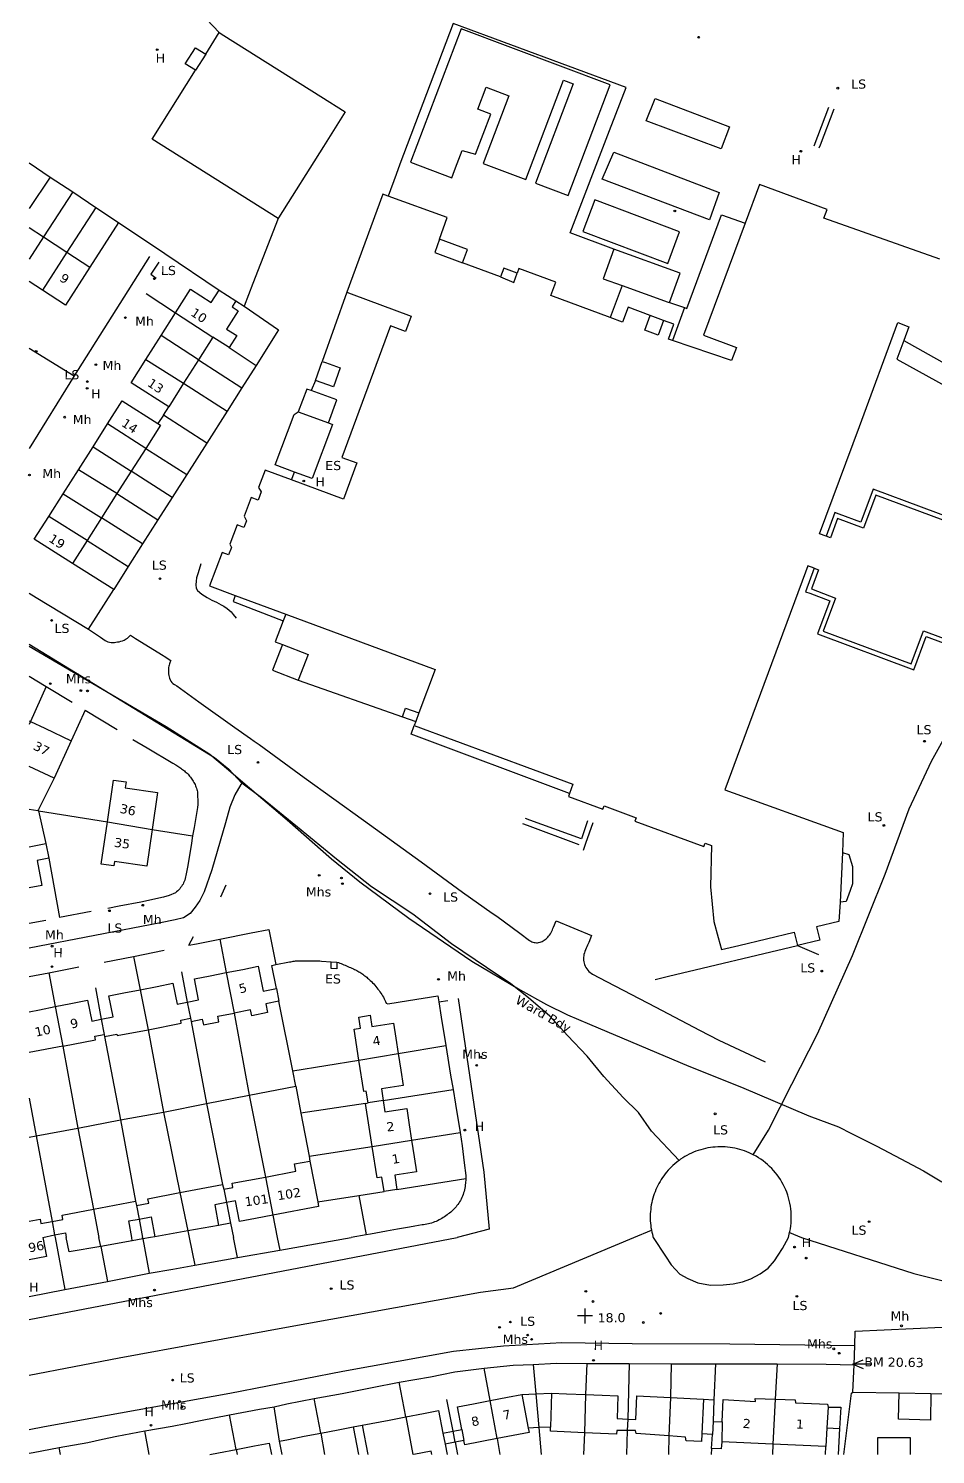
# Model space of a CAD drawing. Extents: x 556019 to 556397, y 658196 to 658809.
# Drawn here: x 556018.9 to 556217.1, y 658196 to 658507.8 of the extents above; entities that cross this region are included whole.
import ezdxf

# ---------------------------------------------------------------- set-up
doc = ezdxf.new("R2010")
doc.units = 0
doc.header["$LTSCALE"] = 12
doc.header["$MEASUREMENT"] = 0
doc.layers.get('0').update_dxf_attribs({"linetype": 'CONTINUOUS'})
for name, color, linetype in [('2_OS_BLD_INN_W', 1, 'CONTINUOUS'), ('2_OS_BLD_OTL_P', 1, 'CONTINUOUS'), ('2_OS_BLD_OTL_S', 1, 'CONTINUOUS'), ('2_OS_GEN_LIN_D', 3, 'CONTINUOUS'), ('2_OS_HT_CTRL', 6, 'CONTINUOUS'), ('2_OS_OTHER_SYM', 6, 'CONTINUOUS'), ('2_OS_POLE_SYMB', 6, 'CONTINUOUS'), ('2_OS_ROADS_CTR', 1, 'CONTINUOUS'), ('2_OS_WARD', 7, 'CONTINUOUS')]:
    doc.layers.add(name, color=color, linetype=linetype)
doc.styles.get("Standard").update_dxf_attribs({"font": 'verdana.ttf'})

# ---------------------------------------------------------------- blocks, each defined once
blk = doc.blocks.new('FMEBLOCK1')
at = {"layer": '2_OS_BLD_OTL_S', "flags": 128}
for points in [[(-3.53, -1.86), (-3.55, 1.83), (3.53, 1.86)], [(3.53, 1.86), (3.55, -1.86)]]:
    blk.add_lwpolyline(points, dxfattribs=at)
blk = doc.blocks.new('FMEBLOCK2')
at = {"layer": '2_OS_BLD_OTL_S', "flags": 128}
for points in [[(3.2, 1.14), (3.64, -1.14)], [(0.32, -1.14), (0.18, -0.41), (-3.64, -1.14)]]:
    blk.add_lwpolyline(points, dxfattribs=at)
blk = doc.blocks.new('FMEBLOCK5')
at = {"layer": '2_OS_BLD_OTL_S', "flags": 128}
for points in [[(1.56, 2.83), (1.27, -2.83)], [(-1.56, -2.83), (-1.48, -1.05)]]:
    blk.add_lwpolyline(points, dxfattribs=at)
blk = doc.blocks.new('13', base_point=(160450.170478, 242323.105036))
blk.add_circle((160450.170478, 242323.105036), 0.187958)
blk = doc.blocks.new('35', base_point=(150.27109, 306.896499))
for p, q in [((151.914023, 306.896499), (148.62816, 306.896499)), ((150.27109, 308.539432), (150.27109, 305.253567))]:
    blk.add_line(p, q)
blk = doc.blocks.new('34', base_point=(140.879497, 309.117412))
for p, q in [((140.739761, 309.117412), (142.970666, 310.083172)), ((140.739761, 309.117412), (142.970666, 308.151652)), ((144.748461, 309.117412), (140.739761, 309.117412))]:
    blk.add_line(p, q)

msp = doc.modelspace()

# ---------------------------------------------------------------- linework, layer by layer
at = {"layer": '2_OS_BLD_INN_W', "flags": 128}
for points in [[(556057.59, 658502.24), (556055.37, 658498.72)], [(556022.14, 658462.27), (556019, 658457.39)], [(556027.22, 658458.95), (556021.94, 658450.63)], [(556108.72, 658461.75), (556107.64, 658458.84), (556113.72, 658456.59)], [(556122.02, 658453.51), (556124.93, 658452.32), (556125.68, 658454.33)], [(556050.97, 658445.66), (556059.15, 658440.32)], [(556056.03, 658435.41), (556047.85, 658440.74)], [(556210.21, 658439.63), (556252.27, 658416.02)], [(556044.52, 658435.49), (556052.76, 658430.26)], [(556077.81, 658424.01), (556084.46, 658421.58)], [(556044.47, 658416.03), (556036.13, 658421.37)], [(556032.97, 658416.39), (556041.31, 658411.05)], [(556038.19, 658406.14), (556029.77, 658411.36)], [(556026.41, 658406.08), (556034.81, 658400.83)], [(556190.61, 658389.84), (556191.55, 658389.49), (556189.98, 658385.27), (556195.28, 658383.3), (556192.58, 658376.03), (556211.79, 658368.89), (556214.5, 658376.13), (556221.96, 658373.36), (556227.66, 658388.71), (556220.6, 658391.33), (556223.32, 658398.64), (556204.09, 658405.79), (556201.4, 658398.57), (556195.69, 658400.69), (556194.13, 658396.47), (556193.19, 658396.82)], [(556031.68, 658395.9), (556023.28, 658401.15)], [(556064.04, 658383.88), (556075.11, 658379.78)], [(556075.11, 658379.78), (556074.54, 658378.29)], [(556075.11, 658379.78), (556107.72, 658367.7), (556104.19, 658358.16)], [(556074.37, 658373.11), (556079.97, 658370.96), (556077.82, 658365.36)], [(556100.61, 658357.31), (556101.24, 658359.2), (556104.19, 658358.16)], [(556019.28, 658356.28), (556019, 658355.65)], [(556104.19, 658358.16), (556103.49, 658356.29)], [(556103.17, 658355.41), (556137.86, 658342.56), (556137.11, 658340.54)], [(556036.09, 658334.32), (556045.89, 658332.71)], [(556196.77, 658327.68), (556196.25, 658316.8)], [(556062.08, 658301.37), (556063.79, 658292.51)], [(556043.25, 658297.63), (556045.04, 658288.9)], [(556024.7, 658293.95), (556026.34, 658285.3)], [(556053.56, 658294.93), (556054.29, 658291.42)], [(556034.73, 658291.2), (556035.36, 658287.85)], [(556091.07, 658282.22), (556099.67, 658283.68)], [(556096.39, 658273.44), (556093.1, 658272.87)], [(556093.98, 658263.36), (556102.59, 658264.72)], [(556070.64, 658256.65), (556072.28, 658248.33)], [(556051.95, 658253.27), (556053.66, 658244.91)], [(556061.53, 658253.99), (556062.1, 658251.1)], [(556042.47, 658250.42), (556043.02, 658247.48)], [(556062.1, 658251.1), (556059.57, 658250.6), (556060.42, 658246.1)], [(556024, 658246.96), (556024.55, 658244)], [(556033.07, 658249.64), (556034.26, 658243.46)], [(556041.41, 658243.46), (556040.78, 658247.06), (556043.02, 658247.48)], [(556043.02, 658247.48), (556045.68, 658247.98), (556046.5, 658243.63)], [(556043.02, 658247.48), (556043.77, 658243.46)], [(556034.64, 658241.51), (556034.26, 658243.46)], [(556041.53, 658242.74), (556041.41, 658243.46)], [(556043.83, 658243.16), (556043.77, 658243.46)], [(556133.18, 658209.41), (556132.98, 658201.99)], [(556121.32, 658199.51), (556119.76, 658207.79)], [(556126.67, 658209.12), (556128.09, 658201.78)], [(556129.72, 658209.26), (556130.4, 658201.89)], [(556140.64, 658209.12), (556140.36, 658200.75)], [(556159.16, 658208.45), (556158.83, 658200.07)], [(556166.44, 658208.07), (556166.05, 658200.51)], [(556182.08, 658208.08), (556181.57, 658198.27)], [(556193.64, 658206.35), (556193.37, 658201.86)], [(556101.33, 658204.24), (556102.87, 658196)], [(556149.83, 658203.75), (556149.75, 658201.24)], [(556168.53, 658203.22), (556168.34, 658200.36)], [(556082.73, 658200.67), (556083.58, 658196)], [(556089.84, 658202.03), (556090.97, 658196)], [(556091.81, 658202.41), (556093.02, 658196)], [(556109.45, 658200.67), (556109.91, 658198.29)], [(556112.14, 658198.72), (556111.68, 658201.1)], [(556113.57, 658201.46), (556114.03, 658199.08)], [(556170.51, 658203.11), (556170.41, 658198.75)], [(556193.37, 658201.86), (556193.12, 658197.78)], [(556193.37, 658201.86), (556196.16, 658201.66)], [(556064.22, 658197.11), (556064.44, 658196)]]:
    msp.add_lwpolyline(points, dxfattribs=at)
at = {"layer": '2_OS_BLD_OTL_P', "flags": 128}
for points in [[(556055.37, 658498.72), (556053.13, 658500.13), (556055.34, 658503.65), (556057.59, 658502.24)], [(556153.86, 658487.67), (556155.85, 658492.55), (556172.07, 658486.36), (556170.28, 658481.56), (556153.86, 658487.67)], [(556211.32, 658442.63), (556210.21, 658439.63)], [(556210.21, 658439.63), (556208.7, 658435.56), (556250.78, 658412.27), (556252.27, 658416.02)], [(556190.61, 658389.84), (556188.7, 658384.68), (556189.64, 658384.34), (556194, 658382.71), (556191.3, 658375.44), (556212.37, 658367.61), (556215.07, 658374.85), (556222.54, 658372.08), (556228.94, 658389.3), (556221.89, 658391.92), (556224.6, 658399.23), (556203.5, 658407.07), (556200.82, 658399.85), (556196.04, 658401.63), (556195.1, 658401.98), (556193.19, 658396.82)], [(556064.04, 658383.88), (556063.58, 658382.56), (556074.54, 658378.29)], [(556074.37, 658373.11), (556072.22, 658367.51), (556077.82, 658365.36)], [(556100.61, 658357.31), (556103.49, 658356.29)], [(556137.11, 658340.54), (556102.48, 658353.55), (556103.17, 658355.41)], [(556196.77, 658327.68), (556198.21, 658327.2), (556198.97, 658324.56), (556198.94, 658320.82), (556198.44, 658319.3), (556197.56, 658316.96), (556196.25, 658316.8)], [(556193.64, 658206.35), (556196.4, 658206.34), (556196.16, 658201.66)]]:
    msp.add_lwpolyline(points, dxfattribs=at)
at = {"layer": '2_OS_BLD_OTL_S', "flags": 128}
for points in [[(556057.59, 658502.24), (556060.55, 658506.95)], [(556060.55, 658506.95), (556061.58, 658506.29)], [(556061.58, 658506.29), (556082.74, 658492.98)], [(556116.55, 658480.38), (556119.9, 658489.12), (556117.09, 658490.23), (556118.88, 658494.98), (556123.84, 658493.11), (556118.25, 658478.32), (556127.6, 658474.79), (556135.81, 658496.53), (556137.91, 658495.74), (556129.7, 658473.99), (556136.84, 658471.3), (556145.97, 658495.49), (556113.41, 658507.78), (556102.39, 658478.6)], [(556073.4, 658466.3), (556045.87, 658483.62), (556055.37, 658498.72)], [(556082.74, 658492.98), (556088.08, 658489.62), (556083.31, 658482.03), (556073.49, 658466.44), (556073.4, 658466.3)], [(556112.58, 658478.3), (556113.66, 658481.15), (556116.55, 658480.38)], [(556144.24, 658474.93), (556146.77, 658480.78), (556169.84, 658471.96), (556167.71, 658466.01), (556144.24, 658474.93)], [(556102.39, 658478.6), (556111.41, 658475.2), (556112, 658476.76)], [(556112, 658476.76), (556112.58, 658478.3)], [(556097.44, 658471.18), (556096.33, 658471.59), (556088.46, 658450.18)], [(556218.09, 658457.4), (556192.73, 658466.38), (556193.42, 658468.25), (556178.63, 658473.72), (556175.5, 658465.29)], [(556108.72, 658461.75), (556110.35, 658466.51), (556097.44, 658471.18)], [(556161.19, 658463.37), (556142.64, 658470.37), (556140.03, 658463.44)], [(556175.5, 658465.29), (556166.42, 658440.77), (556173.6, 658438.11), (556172.53, 658435.23), (556159.65, 658439.61)], [(556019, 658464.33), (556022.14, 658462.27)], [(556022.14, 658462.27), (556019, 658457.39)], [(556022.14, 658462.27), (556027.22, 658458.95)], [(556140.03, 658463.44), (556158.58, 658456.44), (556161.19, 658463.37)], [(556027.22, 658458.95), (556021.94, 658450.63)], [(556027.22, 658458.95), (556032.23, 658455.67)], [(556113.72, 658456.59), (556114.8, 658459.51), (556108.72, 658461.75)], [(556146.77, 658459.56), (556144.46, 658453.12), (556148.6, 658451.63)], [(556158.97, 658447.92), (556161.28, 658454.36), (556146.77, 658459.56)], [(556122.02, 658453.51), (556113.72, 658456.59)], [(556032.23, 658455.67), (556026.96, 658447.36), (556021.94, 658450.63)], [(556125.68, 658454.33), (556122.73, 658455.42), (556122.02, 658453.51)], [(556146.01, 658444.64), (556133.05, 658449.43), (556134.13, 658452.35), (556126.05, 658455.34), (556125.68, 658454.33)], [(556021.94, 658450.63), (556019, 658452.54)], [(556050.97, 658445.66), (556054.25, 658450.82), (556058.79, 658447.94), (556060.5, 658450.65)], [(556060.5, 658450.65), (556064.21, 658448.29)], [(556088.46, 658450.18), (556089.39, 658449.83), (556102.5, 658444.95), (556101.26, 658441.6), (556098, 658442.81), (556087.35, 658414.05), (556090.61, 658412.85), (556087.68, 658404.93), (556076.35, 658409.12)], [(556148.6, 658451.63), (556158.65, 658448.03), (556158.97, 658447.92)], [(556064.21, 658448.29), (556063.36, 658446.95), (556064.67, 658446.12), (556062.12, 658442.11), (556064.36, 658440.69), (556062.7, 658438.06)], [(556154.77, 658445.08), (556149.93, 658446.87), (556148.73, 658443.63), (556146.01, 658444.64)], [(556047.85, 658440.74), (556050.97, 658445.66)], [(556050.97, 658445.66), (556059.15, 658440.32)], [(556157.67, 658444.01), (556156.46, 658440.76), (556153.57, 658441.84), (556154.77, 658445.08)], [(556159.65, 658439.61), (556158.74, 658439.92), (556159.95, 658443.17), (556157.67, 658444.01)], [(556193.19, 658396.82), (556191.79, 658397.34), (556200.49, 658420.84), (556208.89, 658443.53), (556211.32, 658442.63)], [(556044.52, 658435.49), (556047.85, 658440.74)], [(556056.03, 658435.41), (556047.85, 658440.74)], [(556059.15, 658440.32), (556056.03, 658435.41)], [(556062.7, 658438.06), (556059.15, 658440.32)], [(556049.5, 658425.12), (556041.26, 658430.36), (556044.52, 658435.49)], [(556044.52, 658435.49), (556052.76, 658430.26)], [(556056.03, 658435.41), (556052.76, 658430.26)], [(556083.07, 658435.02), (556083.75, 658434.78), (556086.99, 658433.63), (556085.53, 658429.5), (556081.61, 658430.89)], [(556081.61, 658430.89), (556083.07, 658435.02)], [(556052.76, 658430.26), (556049.5, 658425.12)], [(556080.65, 658428.65), (556079.69, 658429), (556077.81, 658424.01)], [(556084.46, 658421.58), (556086.28, 658426.64), (556080.65, 658428.65)], [(556036.13, 658421.37), (556039.34, 658426.42), (556047.12, 658421.47)], [(556047.12, 658421.47), (556047.7, 658421.1), (556044.47, 658416.03)], [(556077.02, 658410.85), (556072.78, 658412.43), (556076.9, 658423.45), (556077.81, 658424.01)], [(556084.46, 658421.58), (556085.28, 658421.22), (556080.87, 658409.42), (556077.02, 658410.85)], [(556032.97, 658416.39), (556036.13, 658421.37)], [(556044.47, 658416.03), (556036.13, 658421.37)], [(556029.77, 658411.36), (556032.97, 658416.39)], [(556032.97, 658416.39), (556041.31, 658411.05)], [(556044.47, 658416.03), (556041.31, 658411.05)], [(556026.41, 658406.08), (556029.77, 658411.36)], [(556038.19, 658406.14), (556029.77, 658411.36)], [(556041.31, 658411.05), (556038.19, 658406.14)], [(556076.35, 658409.12), (556070.58, 658411.26), (556069.16, 658407.44), (556069.7, 658406.49), (556069.05, 658404.73), (556067.54, 658405.29), (556066.02, 658401.2), (556066.48, 658400.2), (556065.93, 658398.72), (556064.43, 658399.28), (556062.86, 658395.05), (556063.2, 658394.36), (556062.6, 658392.71), (556061.15, 658393.25), (556058.45, 658385.95), (556064.04, 658383.88)], [(556023.28, 658401.15), (556026.41, 658406.08)], [(556026.41, 658406.08), (556034.81, 658400.83)], [(556038.19, 658406.14), (556034.81, 658400.83)], [(556028.47, 658390.86), (556020.11, 658396.17), (556023.28, 658401.15)], [(556031.68, 658395.9), (556023.28, 658401.15)], [(556034.81, 658400.83), (556031.68, 658395.9)], [(556031.68, 658395.9), (556028.47, 658390.86)], [(556190.61, 658389.84), (556189.2, 658390.36), (556188.67, 658388.93), (556177.17, 658357.87), (556171.06, 658341.37), (556196.97, 658332.05), (556196.77, 658327.68)], [(556074.54, 658378.29), (556072.78, 658373.71), (556074.37, 658373.11)], [(556077.82, 658365.36), (556100.61, 658357.31)], [(556019, 658356.41), (556019.28, 658356.28)], [(556019.28, 658356.28), (556019, 658355.65)], [(556019.28, 658356.28), (556022.41, 658354.8), (556028.16, 658352.1)], [(556103.49, 658356.29), (556103.17, 658355.41)], [(556028.16, 658352.1), (556024.48, 658343.9)], [(556024.48, 658343.9), (556019, 658346.44)], [(556036.09, 658334.32), (556037.42, 658343.47), (556040.18, 658343.07), (556039.99, 658341.77), (556047.05, 658340.74), (556045.89, 658332.71)], [(556137.11, 658340.54), (556136.88, 658339.91), (556144.42, 658337.12), (556144.69, 658337.85), (556151.69, 658335.26), (556151.42, 658334.52), (556166.47, 658328.95), (556166.74, 658329.7), (556168.15, 658329.18), (556167.91, 658320.14), (556168.67, 658312.53), (556169.62, 658309.07), (556170.35, 658306.4), (556174.14, 658307.31), (556186.25, 658310.22), (556186.95, 658307.31)], [(556045.89, 658332.71), (556044.72, 658324.67), (556037.65, 658325.7), (556037.51, 658324.71), (556034.76, 658325.11), (556036.09, 658334.32)], [(556036.09, 658334.32), (556045.89, 658332.71)], [(556019, 658328.91), (556022.66, 658329.62)], [(556022.66, 658329.62), (556023.27, 658326.42)], [(556023.27, 658326.42), (556020.72, 658325.92), (556021.78, 658320.43), (556019, 658319.89)], [(556196.25, 658316.8), (556195.97, 658312.56), (556191.11, 658311.39), (556191.81, 658308.47), (556186.95, 658307.31)], [(556086.27, 658303.66), (556086.24, 658302.23), (556085, 658302.26), (556085.04, 658303.73)], [(556085.04, 658303.73), (556086.27, 658303.66)], [(556053.56, 658294.93), (556056.03, 658295.43), (556055.13, 658299.99), (556058.59, 658300.67), (556062.08, 658301.37)], [(556062.08, 658301.37), (556065.69, 658302.08), (556069.08, 658302.76), (556070.16, 658297.3), (556073.05, 658297.88)], [(556062.08, 658301.37), (556063.79, 658292.51)], [(556034.73, 658291.2), (556037.34, 658291.72), (556036.43, 658296.28), (556039.69, 658296.92), (556043.25, 658297.63)], [(556043.25, 658297.63), (556047, 658298.37), (556050.43, 658299.06), (556051.34, 658294.5), (556053.56, 658294.93)], [(556043.25, 658297.63), (556045.04, 658288.9)], [(556073.05, 658297.88), (556073.6, 658295.14)], [(556019, 658292.82), (556021.28, 658293.27), (556024.7, 658293.95)], [(556024.7, 658293.95), (556028.08, 658294.62), (556031.77, 658295.35), (556032.67, 658290.79), (556034.73, 658291.2)], [(556024.7, 658293.95), (556026.34, 658285.3)], [(556053.56, 658294.93), (556054.29, 658291.42)], [(556073.6, 658295.14), (556070.71, 658294.58), (556071.08, 658292.63), (556067.64, 658291.96), (556067.4, 658293.21), (556063.79, 658292.51)], [(556034.73, 658291.2), (556035.36, 658287.85)], [(556045.04, 658288.9), (556052.25, 658290.29), (556052.12, 658291), (556054.29, 658291.42)], [(556054.29, 658291.42), (556054.43, 658290.71)], [(556054.43, 658290.71), (556056.85, 658291.18), (556057.09, 658289.93), (556060.45, 658290.58), (556060.21, 658291.82), (556063.79, 658292.51)], [(556091.07, 658282.22), (556090.03, 658288.99), (556091.43, 658289.2), (556091.05, 658291.66), (556093.52, 658292.04), (556093.9, 658289.58), (556098.64, 658290.32), (556099.15, 658287.03), (556099.67, 658283.68)], [(556026.34, 658285.3), (556033.5, 658286.67), (556033.35, 658287.47), (556035.36, 658287.85)], [(556035.36, 658287.85), (556035.44, 658287.42)], [(556035.44, 658287.42), (556038.18, 658287.92), (556038.24, 658287.59), (556045.04, 658288.9)], [(556026.34, 658285.3), (556019, 658283.88)], [(556091.07, 658282.22), (556099.67, 658283.68)], [(556093.1, 658272.87), (556092.7, 658275.48), (556092.12, 658275.39), (556091.07, 658282.22)], [(556099.67, 658283.68), (556100.23, 658280.01), (556100.74, 658276.72), (556095.99, 658275.98), (556096.39, 658273.44)], [(556092.53, 658272.78), (556093.1, 658272.87)], [(556093.98, 658263.36), (556092.53, 658272.78)], [(556096.39, 658273.44), (556093.1, 658272.87)], [(556096.39, 658273.44), (556096.77, 658270.94), (556101.52, 658271.67), (556102.07, 658268.09), (556102.59, 658264.72)], [(556093.98, 658263.36), (556102.59, 658264.72)], [(556096.58, 658253.54), (556096.1, 658256.64), (556095.04, 658256.47), (556093.98, 658263.36)], [(556102.59, 658264.72), (556103.15, 658261.07), (556103.66, 658257.8), (556098.91, 658257.07), (556099.39, 658253.97)], [(556070.64, 658256.65), (556077.31, 658257.94), (556077, 658259.54), (556080.38, 658260.18)], [(556080.38, 658260.18), (556082.07, 658251.22)], [(556061.53, 658253.99), (556063.54, 658254.41), (556063.37, 658255.31), (556070.64, 658256.65)], [(556070.64, 658256.65), (556072.28, 658248.33)], [(556042.47, 658250.42), (556045.12, 658250.94), (556044.93, 658251.92), (556051.95, 658253.27)], [(556051.95, 658253.27), (556061.28, 658255.07)], [(556051.95, 658253.27), (556053.66, 658244.91)], [(556061.28, 658255.07), (556061.53, 658253.99)], [(556061.53, 658253.99), (556062.1, 658251.1)], [(556099.39, 658253.97), (556096.58, 658253.54)], [(556033.07, 658249.64), (556042.27, 658251.43)], [(556042.27, 658251.43), (556042.47, 658250.42)], [(556042.47, 658250.42), (556043.02, 658247.48)], [(556072.28, 658248.33), (556068.44, 658247.61), (556064.95, 658246.95), (556064.1, 658251.46), (556062.1, 658251.1)], [(556062.1, 658251.1), (556063.01, 658246.55)], [(556082.07, 658251.22), (556082.26, 658250.21), (556072.28, 658248.33)], [(556019, 658247.03), (556021.37, 658247.48), (556021.55, 658246.5), (556024, 658246.96)], [(556024, 658246.96), (556026.35, 658247.4), (556026.18, 658248.3), (556033.07, 658249.64)], [(556024, 658246.96), (556024.55, 658244)], [(556033.07, 658249.64), (556034.26, 658243.46)], [(556043.02, 658247.48), (556043.77, 658243.46)], [(556021.96, 658243.46), (556024.55, 658244)], [(556024.55, 658244), (556026.91, 658244.45), (556027.09, 658243.46)], [(556053.66, 658244.91), (556046.5, 658243.63)], [(556060.42, 658246.1), (556053.66, 658244.91)], [(556063.01, 658246.55), (556060.42, 658246.1)], [(556021.96, 658243.46), (556022.81, 658239.29), (556019, 658238.56)], [(556034.64, 658241.51), (556027.72, 658240.28), (556027.09, 658243.46)], [(556034.64, 658241.51), (556034.26, 658243.46)], [(556041.53, 658242.74), (556034.64, 658241.51)], [(556043.83, 658243.16), (556041.53, 658242.74)], [(556043.83, 658243.16), (556043.77, 658243.46)], [(556045.55, 658243.46), (556043.83, 658243.16)], [(556046.5, 658243.63), (556045.55, 658243.46)], [(556129.72, 658209.26), (556133.18, 658209.41)], [(556133.18, 658209.41), (556136.48, 658209.28), (556140.64, 658209.12)], [(556216.13, 658209.3), (556215.99, 658203.53), (556209.04, 658203.69), (556209.18, 658209.46)], [(556209.18, 658209.46), (556216.13, 658209.3)], [(556113.57, 658201.46), (556112.62, 658206.41), (556116.11, 658207.09), (556119.76, 658207.79)], [(556119.76, 658207.79), (556123.55, 658208.52), (556126.67, 658209.12)], [(556121.32, 658199.51), (556119.76, 658207.79)], [(556126.67, 658209.12), (556129.72, 658209.26)], [(556129.72, 658209.26), (556130.4, 658201.89)], [(556140.64, 658209.12), (556140.36, 658200.75)], [(556140.64, 658209.12), (556144.23, 658208.98), (556147.69, 658208.84), (556147.55, 658203.9), (556149.83, 658203.75)], [(556149.83, 658203.75), (556151.64, 658203.63), (556151.86, 658208.82), (556159.16, 658208.45)], [(556159.16, 658208.45), (556158.83, 658200.07)], [(556159.16, 658208.45), (556166.44, 658208.07)], [(556166.44, 658208.07), (556168.64, 658207.96)], [(556168.64, 658207.96), (556168.53, 658203.22)], [(556170.51, 658203.11), (556170.69, 658207.99), (556177.8, 658207.59), (556177.67, 658208.24), (556182.08, 658208.08)], [(556182.08, 658208.08), (556181.57, 658198.27)], [(556182.08, 658208.08), (556186.43, 658207.92), (556186.55, 658207.28), (556193.52, 658206.98), (556193.64, 658206.35)], [(556091.81, 658202.41), (556097.7, 658203.54), (556101.33, 658204.24)], [(556101.33, 658204.24), (556105.21, 658204.99), (556108.5, 658205.62), (556109.45, 658200.67)], [(556101.33, 658204.24), (556102.87, 658196)], [(556149.83, 658203.75), (556149.75, 658201.24)], [(556168.53, 658203.22), (556168.34, 658200.36)], [(556168.53, 658203.22), (556170.51, 658203.11)], [(556073.73, 658198.94), (556075.68, 658199.31), (556079.09, 658199.97), (556082.73, 658200.67)], [(556082.73, 658200.67), (556086.57, 658201.4), (556089.84, 658202.03)], [(556082.73, 658200.67), (556083.58, 658196)], [(556089.84, 658202.03), (556091.81, 658202.41)], [(556091.81, 658202.41), (556093.02, 658196)], [(556109.45, 658200.67), (556111.68, 658201.1)], [(556111.68, 658201.1), (556113.57, 658201.46)], [(556112.14, 658198.72), (556111.68, 658201.1)], [(556128.09, 658201.78), (556128.27, 658200.84), (556121.32, 658199.51)], [(556130.4, 658201.89), (556128.09, 658201.78)], [(556132.98, 658201.99), (556130.4, 658201.89)], [(556140.36, 658200.75), (556132.98, 658201.1), (556132.98, 658201.99)], [(556149.75, 658201.24), (556147.48, 658201.28), (556147.38, 658200.41), (556140.36, 658200.75)], [(556158.83, 658200.07), (556151.66, 658200.57), (556151.53, 658201.21), (556149.75, 658201.24)], [(556166.05, 658200.51), (556166, 658198.82), (556162.65, 658199), (556162.49, 658199.82), (556158.83, 658200.07)], [(556168.34, 658200.36), (556166.05, 658200.51)], [(556168.15, 658197.32), (556168.34, 658200.36)], [(556058.46, 658196), (556060.36, 658196.37), (556064.22, 658197.11)], [(556064.22, 658197.11), (556068.25, 658197.88), (556071.46, 658198.5), (556071.95, 658196)], [(556064.22, 658197.11), (556064.44, 658196)], [(556074.29, 658196), (556073.73, 658198.94)], [(556112.14, 658198.72), (556109.91, 658198.29)], [(556114.03, 658199.08), (556112.14, 658198.72)], [(556121.32, 658199.51), (556114.21, 658198.14), (556114.03, 658199.08)], [(556170.41, 658198.75), (556170.26, 658197.23), (556168.15, 658197.32)], [(556181.57, 658198.27), (556170.41, 658198.75)], [(556193.12, 658197.78), (556181.57, 658198.27)]]:
    msp.add_lwpolyline(points, dxfattribs=at)
at = {"layer": '2_OS_GEN_LIN_D', "flags": 128}
for points in [[(556055.17, 658512.68), (556060.55, 658506.95)], [(556145.85, 658485.5), (556149.48, 658494.96), (556111.68, 658508.96), (556100.06, 658478.14), (556099.25, 658475.93)], [(556194.88, 658490.22), (556191.89, 658482.33)], [(556193.73, 658490.6), (556192.92, 658488.46)], [(556192.92, 658488.46), (556190.53, 658482.1)], [(556146.77, 658459.56), (556137.28, 658463.18), (556145.85, 658485.5)], [(556191.89, 658482.33), (556191.65, 658481.68)], [(556019, 658478.48), (556023.61, 658475.36)], [(556023.61, 658475.36), (556019, 658468.45)], [(556023.61, 658475.36), (556028.52, 658472.09)], [(556099.25, 658475.93), (556097.44, 658471.18)], [(556028.52, 658472.09), (556022.14, 658462.27)], [(556028.52, 658472.09), (556033.56, 658468.71)], [(556033.56, 658468.71), (556027.22, 658458.95)], [(556033.56, 658468.71), (556038.53, 658465.44)], [(556038.53, 658465.44), (556032.23, 658455.67)], [(556038.53, 658465.44), (556048.64, 658458.67), (556060.5, 658450.65)], [(556073.4, 658466.3), (556067.89, 658452.1), (556065.97, 658447.09)], [(556162.25, 658446.83), (556162.79, 658446.64), (556163.46, 658448.56), (556170.32, 658467.12), (556175.5, 658465.29)], [(556047.33, 658456.72), (556045.61, 658454.13)], [(556045.61, 658454.13), (556046.79, 658453.28)], [(556044.58, 658449.9), (556050.97, 658445.66)], [(556088.46, 658450.18), (556083.07, 658435.02)], [(556148.6, 658451.63), (556146.01, 658444.64)], [(556064.21, 658448.29), (556065.97, 658447.09)], [(556065.97, 658447.09), (556073.53, 658441.93), (556068.63, 658434.14)], [(556158.97, 658447.92), (556162.25, 658446.83)], [(556162.25, 658446.83), (556159.65, 658439.61)], [(556157.67, 658444.01), (556154.77, 658445.08)], [(556062.7, 658438.06), (556068.63, 658434.14)], [(556056.03, 658435.41), (556065.47, 658429.26)], [(556068.63, 658434.14), (556065.47, 658429.26)], [(556081.61, 658430.89), (556080.65, 658428.65)], [(556052.76, 658430.26), (556062.26, 658424.16)], [(556065.47, 658429.26), (556062.26, 658424.16)], [(556048.33, 658423.27), (556049.5, 658425.12)], [(556048.33, 658423.27), (556047.12, 658421.47)], [(556057.83, 658417.17), (556048.33, 658423.27)], [(556062.26, 658424.16), (556057.83, 658417.17)], [(556044.47, 658416.03), (556053.46, 658410.29)], [(556057.83, 658417.17), (556053.46, 658410.29)], [(556050.25, 658405.31), (556041.31, 658411.05)], [(556053.46, 658410.29), (556050.25, 658405.31)], [(556076.35, 658409.12), (556077.02, 658410.85)], [(556038.19, 658406.14), (556047.13, 658400.39)], [(556050.25, 658405.31), (556047.13, 658400.39)], [(556043.74, 658395.12), (556034.81, 658400.83)], [(556047.13, 658400.39), (556043.74, 658395.12)], [(556031.68, 658395.9), (556040.62, 658390.22)], [(556043.74, 658395.12), (556040.62, 658390.22)], [(556037.49, 658385.16), (556028.47, 658390.86)], [(556040.62, 658390.22), (556037.49, 658385.16)], [(556056.5, 658390.78), (556056.13, 658389.51), (556055.85, 658388.59), (556055.6, 658387.69), (556055.49, 658386.96), (556055.4, 658386.16), (556055.49, 658385.46), (556055.81, 658384.95), (556056.73, 658384.12), (556057.92, 658383.38), (556058.96, 658382.86), (556059.97, 658382.37), (556060.98, 658381.83), (556061.58, 658381.48), (556062.29, 658381.01), (556063.12, 658380.28), (556063.56, 658379.69), (556064.24, 658378.92)], [(556019, 658384.35), (556020.51, 658383.41), (556031.97, 658376.46)], [(556031.97, 658376.46), (556037.49, 658385.16)], [(556031.97, 658376.46), (556034.58, 658374.7)], [(556034.58, 658374.7), (556035.6, 658374.04), (556035.87, 658373.89), (556036.21, 658373.75), (556036.56, 658373.65), (556036.92, 658373.59), (556037.29, 658373.57), (556037.65, 658373.6), (556037.96, 658373.63), (556038.32, 658373.68), (556038.68, 658373.75), (556039.04, 658373.84), (556039.39, 658373.95), (556039.73, 658374.07), (556039.96, 658374.2), (556040.22, 658374.37), (556040.47, 658374.55), (556040.71, 658374.74), (556040.94, 658374.95), (556041.16, 658375.17), (556042.22, 658374.41)], [(556042.22, 658374.41), (556048.26, 658370.76)], [(556048.26, 658370.76), (556048.51, 658370.6), (556049.99, 658369.66), (556049.84, 658369.37), (556049.74, 658369.13), (556049.65, 658368.88), (556049.58, 658368.63), (556049.52, 658368.38), (556049.47, 658368.12), (556049.44, 658367.87), (556049.43, 658367.61), (556049.42, 658367.32), (556049.44, 658367.01), (556049.47, 658366.69), (556049.52, 658366.38), (556049.59, 658366.08), (556049.69, 658365.78), (556049.79, 658365.44), (556049.95, 658365.12), (556050.17, 658364.82), (556050.43, 658364.57), (556050.74, 658364.37), (556051.28, 658364.09), (556056.11, 658360.6), (556063.96, 658354.95), (556067.38, 658352.55), (556068.18, 658352), (556069.24, 658351.25)], [(556019, 658366.23), (556022.7, 658363.98)], [(556022.7, 658363.98), (556019.28, 658356.28)], [(556022.7, 658363.98), (556028.39, 658360.55)], [(556031.23, 658358.76), (556028.16, 658352.1)], [(556031.23, 658358.76), (556038.22, 658354.53)], [(556041.68, 658352.36), (556044.82, 658350.54), (556050.37, 658347.18), (556051.04, 658346.81), (556051.29, 658346.65), (556051.5, 658346.52), (556051.71, 658346.37), (556051.92, 658346.23), (556052.13, 658346.08), (556052.33, 658345.94), (556052.53, 658345.78), (556052.74, 658345.63), (556052.93, 658345.47), (556053.13, 658345.31), (556053.33, 658345.15), (556053.52, 658344.97), (556053.72, 658344.78), (556053.9, 658344.57), (556054.08, 658344.36), (556054.25, 658344.14), (556054.42, 658343.92), (556054.58, 658343.69), (556054.73, 658343.46), (556054.87, 658343.22), (556055.01, 658342.98), (556055.13, 658342.73), (556055.25, 658342.48), (556055.36, 658342.23), (556055.46, 658341.97), (556055.56, 658341.71), (556055.64, 658341.45), (556055.72, 658341.18), (556055.79, 658340.91)], [(556069.24, 658351.25), (556079.1, 658344.08), (556092.05, 658334.72), (556104.69, 658325.6), (556113.74, 658319), (556120.2, 658314.41), (556121.21, 658313.69), (556126.24, 658309.98), (556128.4, 658308.42), (556128.66, 658308.25), (556128.89, 658308.14), (556129.13, 658308.05), (556129.37, 658307.98), (556129.62, 658307.94), (556129.87, 658307.92), (556130.12, 658307.92), (556130.37, 658307.95), (556130.68, 658308.03), (556130.93, 658308.11), (556131.16, 658308.21), (556131.39, 658308.33), (556131.61, 658308.47), (556131.82, 658308.62), (556132.02, 658308.78), (556132.21, 658308.96), (556132.38, 658309.15), (556132.54, 658309.34), (556132.74, 658309.59), (556132.93, 658309.85), (556133.1, 658310.13), (556133.25, 658310.41), (556133.38, 658310.7), (556133.5, 658311), (556133.6, 658311.31), (556134.23, 658312.73)], [(556024.48, 658343.9), (556021.01, 658337.05), (556020.9, 658336.82)], [(556055.79, 658340.91), (556055.86, 658338.13), (556055.8, 658337.47), (556055.36, 658334.86), (556055.07, 658333.11), (556054.71, 658331.3)], [(556019, 658337.12), (556020.9, 658336.82)], [(556020.9, 658336.82), (556021.07, 658336.79)], [(556021.07, 658336.79), (556036.09, 658334.32)], [(556021.07, 658336.79), (556022.66, 658329.62)], [(556141.02, 658334.56), (556139.71, 658330.6), (556128.41, 658334.72), (556127.46, 658335.06)], [(556142.19, 658334.1), (556140.62, 658329.63)], [(556054.71, 658331.3), (556054.4, 658329.19), (556053.59, 658324.41), (556053.53, 658324.06), (556053.47, 658323.7), (556053.4, 658323.35), (556053.33, 658322.99), (556053.26, 658322.64), (556053.19, 658322.29), (556053.12, 658321.93), (556053.02, 658321.62), (556052.9, 658321.32), (556052.77, 658321.03), (556052.63, 658320.75), (556052.47, 658320.48), (556052.29, 658320.21), (556052.1, 658319.96), (556051.9, 658319.71), (556051.69, 658319.48), (556051.47, 658319.25), (556051.23, 658319.04), (556050.98, 658318.84), (556049.58, 658318.25), (556048.33, 658317.85), (556043.41, 658316.81), (556038.65, 658315.91), (556036.2, 658315.43)], [(556045.89, 658332.71), (556054.71, 658331.3)], [(556139.25, 658329.33), (556127.93, 658333.55), (556126.91, 658333.93)], [(556140.62, 658329.63), (556140.09, 658328.11)], [(556023.27, 658326.42), (556025.65, 658313.42)], [(556060.93, 658317.93), (556062.04, 658320.54)], [(556022.61, 658312.77), (556019, 658312.12)], [(556032.54, 658314.74), (556025.65, 658313.42)], [(556134.23, 658312.73), (556141.9, 658309.51)], [(556053.91, 658307.35), (556054.89, 658309.3)], [(556060.7, 658308.68), (556067.53, 658310.06), (556071.41, 658310.79)], [(556071.41, 658310.79), (556072.95, 658303.13)], [(556141.9, 658309.51), (556141.34, 658307.95), (556141.2, 658307.7), (556141.04, 658307.38), (556140.88, 658307.04), (556140.74, 658306.71), (556140.6, 658306.37), (556140.48, 658306.02), (556140.37, 658305.67), (556140.27, 658305.32), (556140.21, 658305.05), (556140.17, 658304.73), (556140.16, 658304.4), (556140.19, 658304.07), (556140.24, 658303.75), (556140.33, 658303.44), (556140.42, 658303.15), (556140.54, 658302.82), (556140.7, 658302.51), (556140.88, 658302.2), (556141.09, 658301.92), (556141.33, 658301.65), (556142.15, 658301.05), (556145.22, 658299.41), (556155.95, 658293.83), (556165.52, 658288.81), (556169.78, 658286.58), (556179.91, 658281.89)], [(556041.83, 658304.93), (556048.52, 658306.28)], [(556053.91, 658307.35), (556055.6, 658307.68), (556060.7, 658308.68)], [(556060.7, 658308.68), (556062.08, 658301.37)], [(556158.75, 658300.58), (556186.95, 658307.31)], [(556186.95, 658307.31), (556191.53, 658305.31)], [(556035.36, 658303.68), (556041.83, 658304.93)], [(556041.83, 658304.93), (556043.25, 658297.63)], [(556073.05, 658297.88), (556072.07, 658302.92), (556072.95, 658303.13)], [(556072.95, 658303.13), (556075.93, 658303.7), (556076.23, 658303.77), (556076.48, 658303.82), (556076.74, 658303.86), (556076.99, 658303.9), (556077.25, 658303.93), (556077.51, 658303.95), (556077.76, 658303.97), (556078.02, 658303.99), (556078.28, 658303.99), (556078.54, 658303.99), (556078.8, 658303.99), (556079.15, 658303.98), (556079.49, 658303.99), (556079.83, 658303.99), (556080.17, 658303.99), (556080.51, 658303.99), (556080.84, 658303.98), (556081.18, 658303.97), (556081.52, 658303.97), (556081.86, 658303.95), (556082.2, 658303.94), (556082.53, 658303.92), (556082.87, 658303.91), (556085.04, 658303.73)], [(556086.27, 658303.66), (556086.58, 658303.56), (556086.88, 658303.45), (556087.18, 658303.34), (556087.49, 658303.22), (556087.79, 658303.11), (556088.09, 658302.99), (556088.38, 658302.86), (556088.68, 658302.73), (556088.98, 658302.6), (556089.27, 658302.47), (556089.56, 658302.33), (556089.88, 658302.18), (556090.12, 658302.07), (556090.35, 658301.95), (556090.59, 658301.83), (556090.82, 658301.71), (556091.05, 658301.58), (556091.28, 658301.44), (556091.5, 658301.3), (556091.73, 658301.16), (556091.94, 658301.01), (556092.16, 658300.85), (556092.37, 658300.69), (556092.58, 658300.53), (556092.78, 658300.36), (556092.98, 658300.19), (556093.18, 658300.01), (556093.37, 658299.83), (556093.56, 658299.65), (556093.82, 658299.4), (556094.08, 658299.15), (556094.33, 658298.89), (556094.57, 658298.62), (556094.8, 658298.35), (556095.03, 658298.08), (556095.25, 658297.79), (556095.47, 658297.5), (556095.67, 658297.21), (556095.88, 658296.91), (556096.07, 658296.61), (556096.25, 658296.3), (556096.43, 658295.99), (556096.6, 658295.67), (556096.76, 658295.35), (556096.92, 658295.03), (556097.06, 658294.7), (556097.37, 658294.52), (556101.93, 658295.28), (556108.33, 658296.32)], [(556019, 658300.53), (556023.3, 658301.34)], [(556023.3, 658301.34), (556029.82, 658302.62)], [(556023.3, 658301.34), (556024.7, 658293.95)], [(556052.31, 658301.58), (556053.56, 658294.93)], [(556155.83, 658299.89), (556158.75, 658300.58)], [(556033.48, 658298.03), (556034.73, 658291.2)], [(556076.65, 658279.92), (556073.6, 658295.14)], [(556108.33, 658296.32), (556108.54, 658295)], [(556108.54, 658295), (556110.54, 658295.29)], [(556108.54, 658295), (556109.07, 658291.64), (556110.08, 658285.44)], [(556054.43, 658290.71), (556057.73, 658272.72)], [(556063.79, 658292.51), (556067.1, 658274.55)], [(556035.44, 658287.42), (556038.97, 658269.16)], [(556045.04, 658288.9), (556048.35, 658270.88)], [(556026.34, 658285.3), (556029.63, 658267.37)], [(556099.67, 658283.68), (556110.08, 658285.44)], [(556110.08, 658285.44), (556111.13, 658278.98), (556111.69, 658275.82)], [(556076.65, 658279.92), (556091.07, 658282.22)], [(556077.26, 658276.55), (556076.65, 658279.92)], [(556067.1, 658274.55), (556077.26, 658276.55)], [(556077.26, 658276.55), (556078.39, 658270.64)], [(556096.39, 658273.44), (556111.69, 658275.82)], [(556111.69, 658275.82), (556112.21, 658272.61), (556113.2, 658266.39)], [(556019, 658273.93), (556020.51, 658265.68)], [(556048.35, 658270.88), (556057.73, 658272.72)], [(556057.73, 658272.72), (556067.1, 658274.55)], [(556057.73, 658272.72), (556061.28, 658255.07)], [(556067.1, 658274.55), (556070.64, 658256.65)], [(556092.53, 658272.78), (556078.39, 658270.64)], [(556029.63, 658267.37), (556038.97, 658269.16)], [(556038.97, 658269.16), (556048.35, 658270.88)], [(556038.97, 658269.16), (556042.27, 658251.43)], [(556048.35, 658270.88), (556051.95, 658253.27)], [(556078.39, 658270.64), (556080.18, 658261.26)], [(556019, 658265.39), (556020.51, 658265.68)], [(556020.51, 658265.68), (556029.63, 658267.37)], [(556020.51, 658265.68), (556024, 658246.96)], [(556029.63, 658267.37), (556033.07, 658249.64)], [(556102.59, 658264.72), (556113.2, 658266.39)], [(556113.2, 658266.39), (556113.66, 658263.52), (556114.11, 658259.79), (556114.48, 658257.01), (556114.48, 658256.68), (556114.46, 658256.36)], [(556080.18, 658261.26), (556093.98, 658263.36)], [(556177.27, 658261.56), (556176.86, 658261.77), (556176.37, 658261.99), (556175.88, 658262.2), (556175.37, 658262.39), (556174.85, 658262.57), (556174.34, 658262.72), (556173.81, 658262.86), (556173.29, 658262.98), (556172.75, 658263.08), (556172.21, 658263.16), (556171.67, 658263.22), (556171.14, 658263.26), (556170.6, 658263.29), (556170.06, 658263.29), (556169.51, 658263.28), (556168.97, 658263.24), (556168.44, 658263.19), (556167.9, 658263.12), (556167.36, 658263.03), (556166.83, 658262.92), (556166.31, 658262.8), (556165.79, 658262.65), (556165.27, 658262.49), (556164.76, 658262.31), (556164.25, 658262.11), (556163.76, 658261.89), (556163.27, 658261.66), (556162.79, 658261.41), (556162.32, 658261.14), (556161.86, 658260.86), (556161.41, 658260.56), (556161.05, 658260.3)], [(556080.18, 658261.26), (556080.38, 658260.18)], [(556161.05, 658260.3), (556160.97, 658260.24), (556160.54, 658259.91), (556160.13, 658259.57), (556159.72, 658259.21), (556159.36, 658258.86), (556159.01, 658258.51), (556158.67, 658258.14), (556158.34, 658257.76), (556158.03, 658257.37), (556157.73, 658256.97), (556157.44, 658256.56), (556157.16, 658256.14), (556156.9, 658255.72), (556156.66, 658255.29), (556156.42, 658254.84), (556156.21, 658254.4), (556156, 658253.94), (556155.81, 658253.47), (556155.64, 658253.01), (556155.48, 658252.53), (556155.34, 658252.05), (556155.21, 658251.57), (556155.1, 658251.08), (556155, 658250.59), (556154.92, 658250.1), (556154.86, 658249.6), (556154.81, 658249.11), (556154.78, 658248.61), (556154.76, 658248.11), (556154.76, 658247.61), (556154.78, 658247.11), (556154.81, 658246.61), (556154.86, 658246.11), (556154.92, 658245.62), (556155.01, 658245.13), (556155.02, 658245.04)], [(556185.22, 658244.51), (556185.28, 658244.77), (556185.39, 658245.38), (556185.48, 658245.99), (556185.55, 658246.61), (556185.58, 658247.23), (556185.6, 658247.85), (556185.58, 658248.48), (556185.55, 658249.09), (556185.49, 658249.71), (556185.4, 658250.33), (556185.29, 658250.94), (556185.15, 658251.54), (556184.99, 658252.15), (556184.81, 658252.74), (556184.6, 658253.33), (556184.37, 658253.9), (556184.12, 658254.47), (556183.84, 658255.03), (556183.54, 658255.57), (556183.22, 658256.1), (556182.88, 658256.62), (556182.51, 658257.13), (556182.13, 658257.62), (556181.73, 658258.09), (556181.31, 658258.55), (556180.86, 658258.99), (556180.41, 658259.41), (556179.94, 658259.81), (556179.45, 658260.19), (556178.94, 658260.56), (556178.42, 658260.9), (556177.89, 658261.22), (556177.27, 658261.56)], [(556114.46, 658256.36), (556114.44, 658255.94), (556114.41, 658255.63), (556114.38, 658255.32), (556114.34, 658254.96), (556114.3, 658254.6), (556114.23, 658254.25), (556114.16, 658253.89), (556114.07, 658253.54), (556113.97, 658253.19), (556113.86, 658252.85), (556113.73, 658252.51), (556113.59, 658252.18), (556113.44, 658251.85), (556113.28, 658251.53), (556113.1, 658251.22), (556112.91, 658250.95), (556112.72, 658250.68), (556112.52, 658250.42), (556112.31, 658250.17), (556112.09, 658249.92), (556111.86, 658249.68), (556111.63, 658249.45), (556111.38, 658249.22), (556111.14, 658249.01), (556110.88, 658248.8), (556110.62, 658248.6), (556110.39, 658248.42), (556110.11, 658248.2), (556109.82, 658248), (556109.52, 658247.8), (556109.22, 658247.62), (556108.91, 658247.44), (556108.6, 658247.28), (556108.28, 658247.13), (556107.95, 658246.98), (556107.62, 658246.85), (556107.29, 658246.73), (556106.95, 658246.62), (556106.61, 658246.52), (556106.27, 658246.43), (556105.92, 658246.36), (556105.57, 658246.29), (556105.22, 658246.24), (556104.87, 658246.2), (556103.3, 658245.92), (556102.16, 658245.73), (556099.5, 658245.27), (556097.08, 658244.82), (556093.64, 658244.21), (556092.66, 658244.04)], [(556099.39, 658253.97), (556114.46, 658256.36)], [(556091.07, 658252.61), (556096.58, 658253.54)], [(556082.07, 658251.22), (556091.07, 658252.61)], [(556091.07, 658252.61), (556092.66, 658244.04)], [(556072.28, 658248.33), (556073.21, 658243.46)], [(556024.55, 658244), (556024.65, 658243.46)], [(556053.66, 658244.91), (556053.96, 658243.46)], [(556063.01, 658246.55), (556063.63, 658243.46)], [(556092.66, 658244.04), (556089.4, 658243.46)], [(556155.02, 658245.04), (556155.1, 658244.64), (556155.22, 658244.15), (556155.35, 658243.64), (556155.42, 658243.46)], [(556184.95, 658243.46), (556185.14, 658244.16), (556185.22, 658244.51)], [(556024.65, 658243.46), (556026.77, 658232.07)], [(556034.64, 658241.51), (556036.12, 658233.83)], [(556043.83, 658243.16), (556045.24, 658235.62)], [(556053.96, 658243.46), (556055.19, 658237.43)], [(556064.52, 658239.07), (556063.63, 658243.46)], [(556064.52, 658239.07), (556073.76, 658240.7)], [(556073.21, 658243.46), (556073.76, 658240.7)], [(556073.76, 658240.7), (556089.4, 658243.46)], [(556155.42, 658243.46), (556158.08, 658239.36), (556159.35, 658237.45), (556161.23, 658235.42), (556162.99, 658234.49), (556165.13, 658233.52), (556167.91, 658233), (556170.73, 658233.09), (556172.92, 658233.32), (556174.92, 658233.73), (556176.78, 658234.41), (556178.79, 658235.47), (556180.57, 658236.77), (556181.89, 658238.35), (556182.74, 658239.6), (556183.65, 658241.04), (556184.95, 658243.46)], [(556045.24, 658235.62), (556050.39, 658236.55), (556055.19, 658237.43)], [(556055.19, 658237.43), (556064.52, 658239.07)], [(556036.12, 658233.83), (556045.24, 658235.62)], [(556019, 658230.57), (556026.77, 658232.07)], [(556026.77, 658232.07), (556036.12, 658233.83)], [(556199.46, 658219.82), (556199.56, 658222.96)], [(556199.56, 658222.96), (556218.54, 658223.84), (556225.34, 658219.51)], [(556199.33, 658215.62), (556199.46, 658219.82)], [(556118.48, 658214.84), (556124.81, 658215.54), (556129.2, 658215.71)], [(556129.2, 658215.71), (556134.19, 658215.98), (556140.87, 658215.93)], [(556129.2, 658215.71), (556129.72, 658209.26)], [(556140.87, 658215.93), (556140.64, 658209.12)], [(556140.87, 658215.93), (556150.17, 658215.88)], [(556150.17, 658215.88), (556149.83, 658203.75)], [(556150.17, 658215.88), (556159.37, 658215.85)], [(556159.37, 658215.85), (556159.16, 658208.45)], [(556159.37, 658215.85), (556169.05, 658215.79)], [(556169.05, 658215.79), (556168.64, 658207.96)], [(556169.05, 658215.79), (556182.51, 658215.79)], [(556182.51, 658215.79), (556182.08, 658208.08)], [(556182.51, 658215.79), (556193.23, 658215.74), (556199.33, 658215.62)], [(556199.04, 658209.61), (556199.33, 658215.62)], [(556099.87, 658211.78), (556106.75, 658212.99), (556109.24, 658213.5)], [(556109.24, 658213.5), (556112.02, 658214.06), (556118.48, 658214.84)], [(556119.76, 658207.79), (556118.48, 658214.84)], [(556081.3, 658208.21), (556087.41, 658209.36), (556090.31, 658209.93)], [(556090.31, 658209.93), (556093.99, 658210.65), (556099.87, 658211.78)], [(556101.33, 658204.24), (556099.87, 658211.78)], [(556197.09, 658196), (556198.78, 658209.38), (556199.04, 658209.61)], [(556199.04, 658209.61), (556209.18, 658209.46)], [(556062.81, 658204.67), (556069.32, 658205.93), (556072.55, 658206.43)], [(556072.55, 658206.43), (556075.33, 658207.06), (556081.3, 658208.21)], [(556073.73, 658198.94), (556072.55, 658206.43)], [(556082.73, 658200.67), (556081.3, 658208.21)], [(556111.68, 658201.1), (556110.32, 658208.01)], [(556216.13, 658209.3), (556228.36, 658209.21)], [(556053.24, 658202.78), (556056.48, 658203.41), (556062.81, 658204.67)], [(556064.22, 658197.11), (556062.81, 658204.67)], [(556035.01, 658199.33), (556038.19, 658200.01), (556044.28, 658201.16)], [(556044.28, 658201.16), (556050.26, 658202.21), (556053.24, 658202.78)], [(556045.2, 658196), (556044.28, 658201.16)], [(556130.4, 658201.89), (556130.92, 658196)], [(556140.36, 658200.75), (556140.16, 658196)], [(556149.75, 658201.24), (556149.55, 658196)], [(556158.83, 658200.07), (556158.75, 658196)], [(556019, 658196.26), (556019.85, 658196.43), (556025.56, 658197.53)], [(556025.56, 658197.53), (556031.83, 658198.65), (556035.01, 658199.33)], [(556025.83, 658196), (556025.56, 658197.53)], [(556112.14, 658198.72), (556112.63, 658196)], [(556121.32, 658199.51), (556121.9, 658196)], [(556168.15, 658197.32), (556168.1, 658196)], [(556181.57, 658198.27), (556181.47, 658196)]]:
    msp.add_lwpolyline(points, dxfattribs=at)
at = {"layer": '2_OS_ROADS_CTR', "flags": 128}
for points in [[(556045.29, 658458.01), (556028.85, 658431.88)], [(556019, 658437.93), (556028.85, 658431.88)], [(556028.85, 658431.88), (556019, 658416)], [(556177.27, 658261.56), (556180.59, 658266.94), (556185.69, 658276.96), (556191.31, 658287.99), (556198.95, 658305.14), (556206.08, 658322.9), (556211.38, 658337.21), (556216.26, 658347.61), (556221.75, 658357.6), (556228.2, 658365.92), (556235.04, 658374.25), (556245.4, 658386.67), (556251.02, 658393.07)], [(556019, 658373.21), (556059.54, 658348.39), (556062.61, 658345.87), (556065.52, 658342.81)], [(556065.52, 658342.81), (556065.25, 658342.55), (556063.99, 658340.28), (556062.86, 658337.53), (556061.9, 658334.12), (556058.96, 658323.88), (556057.24, 658319.04), (556056.31, 658317.12), (556055.25, 658315.67), (556054.16, 658314.28), (556052.72, 658313.34), (556050.93, 658312.92), (556047.67, 658312.24), (556019, 658306.73)], [(556161.05, 658260.3), (556155.06, 658266.72), (556152.2, 658270.82), (556148.88, 658274.1), (556144.59, 658278.68), (556140.94, 658283.12), (556136.68, 658287.61), (556132.79, 658291.87), (556128.18, 658295.86), (556124.27, 658298.92), (556118.96, 658302.51), (556111.33, 658307.64), (556102.89, 658314.15), (556093.81, 658320.14), (556086.18, 658326.21), (556077.67, 658333.19), (556069.81, 658339.6), (556065.52, 658342.81)], [(556112.75, 658295.75), (556118.4, 658257.74), (556119.58, 658245.27), (556112.57, 658243.46)], [(556177.27, 658261.56), (556176.86, 658261.77), (556176.37, 658261.99), (556175.88, 658262.2), (556175.37, 658262.39), (556174.85, 658262.57), (556174.34, 658262.72), (556173.81, 658262.86), (556173.29, 658262.98), (556172.75, 658263.08), (556172.21, 658263.16), (556171.67, 658263.22), (556171.14, 658263.26), (556170.6, 658263.29), (556170.06, 658263.29), (556169.51, 658263.28), (556168.97, 658263.24), (556168.44, 658263.19), (556167.9, 658263.12), (556167.36, 658263.03), (556166.83, 658262.92), (556166.31, 658262.8), (556165.79, 658262.65), (556165.27, 658262.49), (556164.76, 658262.31), (556164.25, 658262.11), (556163.76, 658261.89), (556163.27, 658261.66), (556162.79, 658261.41), (556162.32, 658261.14), (556161.86, 658260.86), (556161.41, 658260.56), (556161.05, 658260.3)], [(556161.05, 658260.3), (556160.97, 658260.24), (556160.54, 658259.91), (556160.13, 658259.57), (556159.72, 658259.21), (556159.36, 658258.86), (556159.01, 658258.51), (556158.67, 658258.14), (556158.34, 658257.76), (556158.03, 658257.37), (556157.73, 658256.97), (556157.44, 658256.56), (556157.16, 658256.14), (556156.9, 658255.72), (556156.66, 658255.29), (556156.42, 658254.84), (556156.21, 658254.4), (556156, 658253.94), (556155.81, 658253.47), (556155.64, 658253.01), (556155.48, 658252.53), (556155.34, 658252.05), (556155.21, 658251.57), (556155.1, 658251.08), (556155, 658250.59), (556154.92, 658250.1), (556154.86, 658249.6), (556154.81, 658249.11), (556154.78, 658248.61), (556154.76, 658248.11), (556154.76, 658247.61), (556154.78, 658247.11), (556154.81, 658246.61), (556154.86, 658246.11), (556154.92, 658245.62), (556155.01, 658245.13), (556155.02, 658245.04)], [(556185.22, 658244.51), (556185.28, 658244.77), (556185.39, 658245.38), (556185.48, 658245.99), (556185.55, 658246.61), (556185.58, 658247.23), (556185.6, 658247.85), (556185.58, 658248.48), (556185.55, 658249.09), (556185.49, 658249.71), (556185.4, 658250.33), (556185.29, 658250.94), (556185.15, 658251.54), (556184.99, 658252.15), (556184.81, 658252.74), (556184.6, 658253.33), (556184.37, 658253.9), (556184.12, 658254.47), (556183.84, 658255.03), (556183.54, 658255.57), (556183.22, 658256.1), (556182.88, 658256.62), (556182.51, 658257.13), (556182.13, 658257.62), (556181.73, 658258.09), (556181.31, 658258.55), (556180.86, 658258.99), (556180.41, 658259.41), (556179.94, 658259.81), (556179.45, 658260.19), (556178.94, 658260.56), (556178.42, 658260.9), (556177.89, 658261.22), (556177.27, 658261.56)], [(556151.17, 658243.46), (556155.02, 658245.04)], [(556155.02, 658245.04), (556155.1, 658244.64), (556155.22, 658244.15), (556155.35, 658243.64), (556155.42, 658243.46)], [(556184.95, 658243.46), (556185.14, 658244.16), (556185.22, 658244.51)], [(556185.22, 658244.51), (556187.84, 658243.46)], [(556019, 658213.33), (556038.64, 658217.12), (556075.27, 658223.86), (556117.69, 658231.52), (556124.84, 658232.46), (556151.17, 658243.46)], [(556019, 658225.53), (556112.57, 658243.46)], [(556155.42, 658243.46), (556158.08, 658239.36), (556159.35, 658237.45), (556161.23, 658235.42), (556162.99, 658234.49), (556165.13, 658233.52), (556167.91, 658233), (556170.73, 658233.09), (556172.92, 658233.32), (556174.92, 658233.73), (556176.78, 658234.41), (556178.79, 658235.47), (556180.57, 658236.77), (556181.89, 658238.35), (556182.74, 658239.6), (556183.65, 658241.04), (556184.95, 658243.46)], [(556187.84, 658243.46), (556212.38, 658235.6), (556229.57, 658231.31)], [(556019, 658201.49), (556022.38, 658202.15), (556062.87, 658209.41), (556087.55, 658214.25), (556111.79, 658218.62), (556122.7, 658219.79), (556135.46, 658220.49), (556150.8, 658220.25), (556172.18, 658220.23), (556199.46, 658219.82)]]:
    msp.add_lwpolyline(points, dxfattribs=at)
at = {"layer": '2_OS_WARD', "flags": 128}
msp.add_lwpolyline([(556019, 658372.75), (556048.97, 658355.18), (556058.48, 658349.14), (556062.59, 658345.72), (556065.74, 658343.03), (556075.43, 658334.76), (556085.07, 658326.28), (556091.3, 658321.2), (556101.96, 658313.26), (556115.76, 658303.91), (556126.32, 658297.63), (556132.05, 658294.4), (556136.66, 658292.15), (556141.5, 658290.07), (556163.22, 658280.9), (556174.7, 658276.32), (556189.42, 658270.07), (556195.9, 658267.63), (556198.76, 658266.23), (556204.31, 658263.43), (556209.56, 658260.64), (556214.49, 658258), (556218.53, 658255.64)], dxfattribs=at)

# ---------------------------------------------------------------- block references
at = {"layer": '2_OS_BLD_OTL_S'}
for name, p in [('FMEBLOCK5', (556194.6, 658198.83)), ('FMEBLOCK2', (556106.72, 658197.14)), ('FMEBLOCK1', (556208.06, 658197.86))]:
    msp.add_blockref(name, p, dxfattribs=at)
at = {"layer": '2_OS_HT_CTRL'}
for name, p in [('35', (556140.49, 658226.31)), ('34', (556199.21, 658215.75))]:
    msp.add_blockref(name, p, dxfattribs=at)
at = {"layer": '2_OS_OTHER_SYM'}
for p in [(556047, 658503.22), (556187.68, 658481), (556040.03, 658444.61), (556020.53, 658437.23), (556033.59, 658434.34), (556031.68, 658429.15), (556026.76, 658422.85), (556019.05, 658410.19), (556079.03, 658408.88), (556023.62, 658364.57), (556030.3, 658363.06), (556031.75, 658362.99), (556082.4, 658322.65), (556087.25, 658322.06), (556087.47, 658320.84), (556043.83, 658316.12), (556024.01, 658307.16), (556024, 658302.68), (556108.48, 658299.9), (556116.82, 658281.11), (556117.71, 658282.89), (556114.25, 658266.94), (556186.32, 658241.36), (556046.39, 658231.95), (556044.87, 658230.19), (556121.82, 658223.81), (556127.98, 658222.1), (556209.69, 658224.13), (556128.84, 658221.18), (556194.88, 658219.1), (556142.36, 658216.58), (556196.08, 658218.15), (556051.84, 658207.59), (556052.33, 658206.32), (556045.63, 658202.4)]:
    msp.add_blockref('13', p, dxfattribs=at)
at = {"layer": '2_OS_POLE_SYMB'}
for p in [(556165.35, 658505.93), (556195.75, 658494.79), (556160.14, 658467.94), (556046.37, 658453.12), (556031.7, 658430.63), (556047.59, 658387.52), (556023.91, 658378.4), (556214.71, 658351.98), (556069.01, 658347.35), (556205.84, 658333.56), (556106.62, 658318.64), (556036.54, 658314.9), (556192.25, 658301.7), (556168.96, 658270.5), (556202.61, 658246.92), (556188.86, 658238.95), (556085.01, 658232.26), (556140.68, 658231.68), (556142.25, 658229.45), (556186.82, 658230.59), (556124.19, 658224.96), (556153.24, 658224.86), (556157.05, 658226.84), (556050.36, 658212.27)]:
    msp.add_blockref('13', p, dxfattribs=at)

# ---------------------------------------------------------------- texts
at = {"layer": '2_OS_BLD_OTL_S'}
for s, rotation, p in [('9', -34.4, (556025.44, 658452.83)), ('10', -33.7, (556054.12, 658445.24)), ('13', -33.9, (556044.65, 658429.84)), ('14', -33.7, (556038.99, 658421.07)), ('19', -32.9, (556023.08, 658395.8)), ('37', -27.1, (556019.7, 658350.3)), ('36', -11.4, (556038.68, 658336.36)), ('35', -8.6, (556037.45, 658328.94)), ('5', 14.1, (556065.1, 658296.81)), ('9', 13.6, (556028.23, 658289.12)), ('10', 12.5, (556020.47, 658287.34)), ('4', 9.4, (556094.23, 658285.37)), ('2', 5.9, (556097.21, 658266.61)), ('1', 9.1, (556098.43, 658259.53)), ('102', 8.8, (556073.38, 658251.6)), ('101', 8.1, (556066.26, 658250.24)), ('96', 10.8, (556019, 658240.17)), ('8', 12.2, (556115.86, 658202.12)), ('7', 11.2, (556122.73, 658203.55)), ('2', -4.1, (556174.92, 658201.83)), ('1', -3.5, (556186.57, 658201.7))]:
    msp.add_text(s, height=2, rotation=rotation, dxfattribs=at).set_placement(p)
at = {"layer": '2_OS_HT_CTRL'}
for s, rotation, p in [('18.0', 0.8, (556143.27, 658224.86)), ('BM 20.63', -0.7, (556201.55, 658215.26))]:
    msp.add_text(s, height=2, rotation=rotation, dxfattribs=at).set_placement(p)
at = {"layer": '2_OS_OTHER_SYM'}
for s, p in [('H', (556046.65, 658500.35)), ('H', (556185.62, 658478.15)), ('Mh', (556042.15, 658442.84)), ('Mh', (556035.04, 658433.15)), ('H', (556032.54, 658426.97)), ('Mh', (556028.52, 658421.33)), ('Mh', (556021.86, 658409.52)), ('H', (556081.56, 658407.7)), ('Mhs', (556027, 658364.65)), ('Mhs', (556079.48, 658318.04)), ('Mh', (556043.85, 658312)), ('Mh', (556022.47, 658308.66)), ('H', (556024.27, 658304.74)), ('Mh', (556110.37, 658299.65)), ('Mhs', (556113.66, 658282.53)), ('H', (556116.42, 658266.75)), ('H', (556187.86, 658241.36)), ('H', (556019, 658231.61)), ('Mhs', (556040.49, 658228.24)), ('Mh', (556207.28, 658225.29)), ('Mhs', (556122.49, 658220.2)), ('H', (556142.38, 658218.86)), ('Mhs', (556189.04, 658219.21)), ('H', (556044.18, 658204.38)), ('Mhs', (556047.82, 658205.82))]:
    msp.add_text(s, height=2, rotation=-0.1, dxfattribs=at).set_placement(p)
at = {"layer": '2_OS_POLE_SYMB'}
for s, p in [('LS', (556198.68, 658494.69)), ('LS', (556047.8, 658453.93)), ('LS', (556026.69, 658431.13)), ('ES', (556083.72, 658411.28)), ('LS', (556045.8, 658389.49)), ('LS', (556024.54, 658375.67)), ('LS', (556212.97, 658353.51)), ('LS', (556062.28, 658349.17)), ('LS', (556202.27, 658334.45)), ('LS', (556109.48, 658316.92)), ('LS', (556036.09, 658310.13)), ('LS', (556187.56, 658301.42)), ('ES', (556083.67, 658299)), ('LS', (556168.49, 658266)), ('LS', (556198.75, 658244.06)), ('LS', (556086.84, 658232.08)), ('LS', (556185.85, 658227.58)), ('LS', (556126.33, 658224.14)), ('LS', (556051.9, 658211.75))]:
    msp.add_text(s, height=2, rotation=-0.1, dxfattribs=at).set_placement(p)
at = {"layer": '2_OS_WARD'}
msp.add_text('Ward Bdy', height=2, rotation=-29.6, dxfattribs=at).set_placement((556125.09, 658294.78))

doc.saveas('drawing.dxf')
